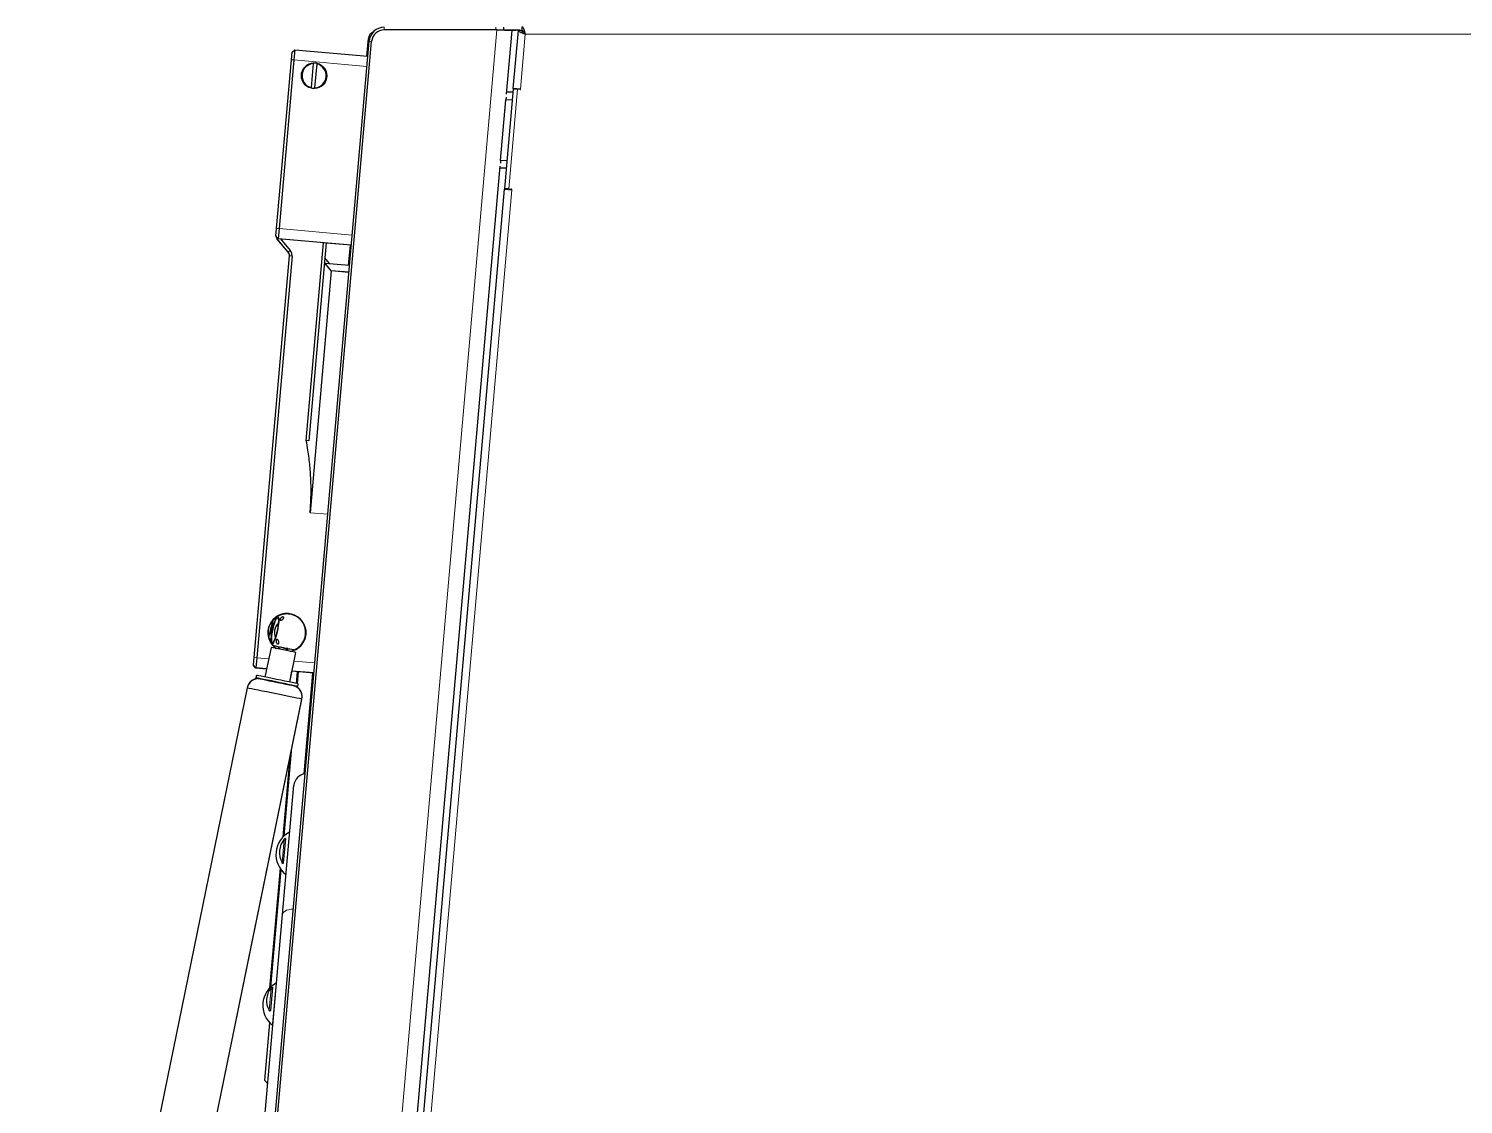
# Model space of a CAD drawing. Header units: millimetres. Extents: x -218071 to -203542, y 15363 to 51382.
# Drawn here: x -218069.1 to -218012.3, y 50867.7 to 50910.3 of the extents above; entities that cross this region are included whole.
import ezdxf

# ---------------------------------------------------------------- set-up
doc = ezdxf.new("R2010")
doc.units = ezdxf.units.MM
doc.header["$LTSCALE"] = 4
doc.layers.add('TPF-EQUIPEMENT', color=7, linetype='Continuous')

msp = doc.modelspace()

# ---------------------------------------------------------------- linework, layer by layer
at = {"layer": 'TPF-EQUIPEMENT', "color": 8, "linetype": 'Continuous', "lineweight": 18}
for p, q in [((-218057.666, 50829.426), (-218050.594, 50910.261)), ((-218055.054, 50910.261), (-218055.054, 50910.361)), ((-218050.634, 50910.261), (-218050.634, 50910.361)), ((-218049.693, 50910.231), (-218049.69, 50910.261)), ((-218055.552, 50909.805), (-218055.652, 50909.813)), ((-218049.659, 50907.919), (-218049.469, 50910.087)), ((-218049.469, 50910.087), (-217955.169, 50910.087)), ((-218058.628, 50909.068), (-218058.728, 50909.077)), ((-218055.739, 50908.815), (-218058.628, 50909.068)), ((-218049.78, 50907.91), (-218050.126, 50903.965)), ((-218049.895, 50907.92), (-218049.893, 50907.94)), ((-218049.993, 50907.492), (-218050.239, 50907.492)), ((-218050.203, 50905.092), (-218050.449, 50905.092)), ((-218056.512, 50829.592), (-218050.008, 50903.934)), ((-218050.242, 50903.955), (-218050.24, 50903.975)), ((-218059.212, 50902.393), (-218059.312, 50902.402)), ((-218059.212, 50902.393), (-218056.323, 50902.141)), ((-218059.285, 50901.985), (-218059.29, 50901.981)), ((-218059.262, 50902.013), (-218059.289, 50901.99)), ((-218058.846, 50901.462), (-218058.851, 50901.458)), ((-218058.773, 50901.531), (-218058.85, 50901.467)), ((-218058.704, 50901.312), (-218058.804, 50901.321)), ((-218057.424, 50901.033), (-218057.15, 50900.717)), ((-218056.453, 50900.656), (-218057.15, 50900.717)), ((-218057.29, 50891.087), (-218057.988, 50891.148)), ((-218060.096, 50885.406), (-218060.196, 50885.414)), ((-218060.096, 50885.406), (-218059.628, 50885.365)), ((-218058.625, 50885.277), (-218057.805, 50885.205)), ((-218058.49, 50884.382), (-218058.449, 50884.851)), ((-218058.501, 50884.25), (-218058.5, 50884.267)), ((-218059.016, 50878.365), (-218058.71, 50881.861)), ((-218058.954, 50876.838), (-218058.807, 50878.512)), ((-218059.099, 50877.302), (-218059.017, 50878.23)), ((-218059.539, 50872.388), (-218059.134, 50877.019)), ((-218059.61, 50871.458), (-218059.533, 50872.332)), ((-218059.472, 50870.918), (-218059.33, 50872.535)), ((-218059.477, 50870.861), (-218059.472, 50870.918))]:
    msp.add_line(p, q, dxfattribs=at)
at = {"layer": 'TPF-EQUIPEMENT', "color": 7, "linetype": 'Continuous', "lineweight": 25}
for p, q in [((-218050.594, 50910.261), (-218055.054, 50910.261)), ((-218050.594, 50910.261), (-218049.994, 50910.235)), ((-218050.594, 50910.261), (-218050.292, 50910.261)), ((-218050.334, 50910.361), (-218050.334, 50910.261)), ((-218050.292, 50910.261), (-218049.994, 50910.235)), ((-218050.292, 50910.261), (-218049.69, 50910.261)), ((-218050.214, 50907.715), (-218049.994, 50910.235)), ((-218049.994, 50910.235), (-218049.69, 50910.261)), ((-218049.758, 50910.236), (-218049.958, 50907.945)), ((-218049.608, 50910.223), (-218049.758, 50910.236)), ((-218049.69, 50910.261), (-218049.684, 50910.261)), ((-218049.655, 50910.227), (-218049.684, 50910.261)), ((-218049.593, 50910.237), (-218049.593, 50910.387)), ((-218062.642, 50829.913), (-218055.652, 50909.813)), ((-218062.537, 50829.97), (-218055.552, 50909.805)), ((-218055.741, 50909.217), (-218055.679, 50909.922)), ((-218059.312, 50902.402), (-218058.728, 50909.077)), ((-218058.628, 50909.068), (-218059.212, 50902.393)), ((-218058.728, 50909.077), (-218058.702, 50909.375)), ((-218058.702, 50909.375), (-218058.593, 50909.466)), ((-218058.593, 50909.466), (-218058.628, 50909.068)), ((-218058.593, 50909.466), (-218055.704, 50909.214)), ((-218057.863, 50908.925), (-218057.945, 50907.98)), ((-218057.861, 50908.945), (-218057.863, 50908.925)), ((-218057.796, 50907.967), (-218057.713, 50908.912)), ((-218057.713, 50908.912), (-218057.712, 50908.932)), ((-218057.945, 50907.98), (-218057.947, 50907.96)), ((-218057.798, 50907.947), (-218057.796, 50907.967)), ((-218049.955, 50907.925), (-218050.3, 50903.98)), ((-218049.659, 50907.919), (-218049.958, 50907.945)), ((-218049.955, 50907.925), (-218049.78, 50907.91)), ((-218049.671, 50907.9), (-218049.78, 50907.91)), ((-218049.66, 50907.909), (-218049.659, 50907.919)), ((-218050.449, 50905.092), (-218050.239, 50907.492)), ((-218050.23, 50907.597), (-218050.239, 50907.492)), ((-218049.966, 50907.792), (-218050.207, 50907.792)), ((-218050.449, 50905.092), (-218050.458, 50904.987)), ((-218057.063, 50829.426), (-218050.463, 50904.868)), ((-218050.229, 50904.792), (-218050.47, 50904.792)), ((-218050.307, 50903.96), (-218056.824, 50829.47)), ((-218050.307, 50903.96), (-218050.008, 50903.934)), ((-218050.126, 50903.965), (-218050.3, 50903.98)), ((-218050.126, 50903.965), (-218050.016, 50903.955)), ((-218050.008, 50903.934), (-218050.007, 50903.944)), ((-218059.338, 50902.103), (-218059.312, 50902.402)), ((-218059.212, 50902.393), (-218059.247, 50901.995)), ((-218059.339, 50902.094), (-218059.338, 50902.103)), ((-218059.334, 50902.088), (-218059.339, 50902.094)), ((-218059.247, 50901.995), (-218059.338, 50902.103)), ((-218058.851, 50901.458), (-218059.29, 50901.981)), ((-218058.85, 50901.467), (-218059.289, 50901.99)), ((-218056.358, 50901.742), (-218059.247, 50901.995)), ((-218059.156, 50901.987), (-218058.773, 50901.531)), ((-218058.138, 50894.014), (-218057.454, 50901.838)), ((-218057.354, 50901.829), (-218058.04, 50893.992)), ((-218056.359, 50901.733), (-218057.355, 50901.821)), ((-218056.464, 50900.948), (-218056.395, 50901.737)), ((-218060.196, 50885.414), (-218058.804, 50901.321)), ((-218058.704, 50901.312), (-218060.096, 50885.406)), ((-218057.149, 50900.729), (-218057.422, 50901.054)), ((-218057.225, 50901.015), (-218057.407, 50901.232)), ((-218057.403, 50901.03), (-218056.428, 50900.945)), ((-218057.15, 50900.717), (-218057.988, 50891.148)), ((-218057.149, 50900.729), (-218057.15, 50900.717)), ((-218056.452, 50900.668), (-218057.149, 50900.729)), ((-218058.04, 50893.992), (-218058.138, 50894.014)), ((-218059.442, 50886.93), (-218059.339, 50886.959)), ((-218059.534, 50885.821), (-218059.775, 50884.646)), ((-218059.53, 50886.108), (-218059.627, 50886.202)), ((-218059.157, 50885.745), (-218059.277, 50885.861)), ((-218058.792, 50885.762), (-218058.981, 50885.709)), ((-218060.222, 50885.116), (-218060.196, 50885.414)), ((-218060.096, 50885.406), (-218060.131, 50885.007)), ((-218058.795, 50884.445), (-218058.555, 50885.62)), ((-218060.223, 50885.107), (-218060.222, 50885.116)), ((-218060.132, 50884.999), (-218060.223, 50885.107)), ((-218060.131, 50885.007), (-218060.222, 50885.116)), ((-218060.132, 50884.615), (-218060.134, 50884.607)), ((-218060.134, 50884.607), (-218060.091, 50884.585)), ((-218060.113, 50884.714), (-218060.133, 50884.616)), ((-218060.133, 50884.616), (-218060.078, 50884.588)), ((-218060.131, 50885.007), (-218060.132, 50884.999)), ((-218059.71, 50884.962), (-218060.132, 50884.999)), ((-218059.708, 50884.97), (-218060.131, 50885.007)), ((-218058.794, 50884.445), (-218058.705, 50884.882)), ((-218057.84, 50884.807), (-218058.706, 50884.883)), ((-218057.84, 50884.798), (-218058.706, 50884.874)), ((-218058.494, 50884.855), (-218058.535, 50884.391)), ((-218058.226, 50880.811), (-218057.877, 50884.801)), ((-218060.476, 50884.214), (-218069.127, 50841.937)), ((-218058.54, 50884.273), (-218058.478, 50884.277)), ((-218058.54, 50884.264), (-218058.478, 50884.268)), ((-218058.478, 50884.268), (-218058.458, 50884.366)), ((-218058.477, 50884.277), (-218058.457, 50884.375)), ((-218058.458, 50884.366), (-218058.459, 50884.366)), ((-218066.972, 50841.487), (-218058.321, 50883.764)), ((-218066.971, 50841.496), (-218058.32, 50883.773)), ((-218058.321, 50883.764), (-218058.322, 50883.764)), ((-218058.321, 50883.764), (-218058.318, 50883.776)), ((-218058.79, 50881.47), (-218059.066, 50878.316)), ((-218059.077, 50875.251), (-218058.63, 50880.364)), ((-218058.965, 50878.251), (-218059.05, 50877.287)), ((-218059.175, 50877.077), (-218059.589, 50872.338)), ((-218061.094, 50852.203), (-218059.077, 50875.251)), ((-218059.481, 50872.363), (-218059.56, 50871.454)), ((-218059.589, 50870.963), (-218059.788, 50868.695)), ((-218059.788, 50868.695), (-218059.664, 50868.547))]:
    msp.add_line(p, q, dxfattribs=at)
at = {"layer": 'TPF-EQUIPEMENT', "color": 7, "linetype": 'Continuous', "lineweight": 25, "flags": 128}
for points in [[(-218059.284, 50887.034), (-218059.266, 50887.046), (-218059.248, 50887.03), (-218059.232, 50886.957), (-218059.232, 50886.832), (-218059.249, 50886.67), (-218059.28, 50886.49), (-218059.322, 50886.311), (-218059.37, 50886.153), (-218059.419, 50886.035), (-218059.463, 50885.97), (-218059.498, 50885.964), (-218059.518, 50886.02), (-218059.523, 50886.129), (-218059.512, 50886.281), (-218059.485, 50886.458), (-218059.446, 50886.64), (-218059.399, 50886.806), (-218059.35, 50886.938), (-218059.304, 50887.021), (-218059.304, 50887.021)], [(-218059.477, 50886.013), (-218059.497, 50886.035), (-218059.507, 50886.093), (-218059.509, 50886.18), (-218059.5, 50886.292), (-218059.482, 50886.419), (-218059.456, 50886.553), (-218059.425, 50886.682), (-218059.39, 50886.799), (-218059.354, 50886.893), (-218059.319, 50886.958), (-218059.289, 50886.99), (-218059.266, 50886.986), (-218059.251, 50886.945), (-218059.245, 50886.872), (-218059.248, 50886.771), (-218059.262, 50886.651), (-218059.284, 50886.519), (-218059.313, 50886.387), (-218059.346, 50886.262), (-218059.382, 50886.156), (-218059.418, 50886.075), (-218059.45, 50886.026), (-218059.477, 50886.013)], [(-218059.523, 50886.285), (-218059.534, 50886.41), (-218059.515, 50886.561)], [(-218059.515, 50886.561), (-218059.46, 50886.702), (-218059.405, 50886.789)], [(-218058.157, 50886.34), (-218058.189, 50886.181), (-218058.214, 50886.114)], [(-218058.184, 50886.613), (-218058.161, 50886.502), (-218058.157, 50886.34)], [(-218058.555, 50885.62), (-218058.557, 50885.621), (-218058.588, 50885.627), (-218058.652, 50885.641), (-218058.746, 50885.66), (-218058.862, 50885.684), (-218058.991, 50885.711), (-218059.125, 50885.738), (-218059.252, 50885.764), (-218059.364, 50885.787), (-218059.452, 50885.805), (-218059.51, 50885.816), (-218059.534, 50885.821), (-218059.534, 50885.821)], [(-218059.439, 50885.894), (-218059.439, 50885.894), (-218059.417, 50885.89), (-218059.361, 50885.878), (-218059.274, 50885.861), (-218059.166, 50885.839), (-218059.046, 50885.814), (-218058.923, 50885.789), (-218058.81, 50885.766), (-218058.716, 50885.747), (-218058.65, 50885.733), (-218058.617, 50885.726), (-218058.614, 50885.725)], [(-218058.864, 50885.777), (-218058.985, 50885.781), (-218059.129, 50885.817)], [(-218060.104, 50884.601), (-218060.132, 50884.607), (-218060.134, 50884.607)], [(-218058.478, 50884.277), (-218058.487, 50884.279), (-218058.531, 50884.288), (-218058.608, 50884.305), (-218058.717, 50884.327), (-218058.85, 50884.355), (-218059.004, 50884.386), (-218059.171, 50884.42), (-218059.344, 50884.456), (-218059.515, 50884.491), (-218059.677, 50884.524), (-218059.823, 50884.553), (-218059.946, 50884.578), (-218060.041, 50884.598), (-218060.104, 50884.61), (-218060.132, 50884.615), (-218060.133, 50884.616)], [(-218058.457, 50884.375), (-218058.467, 50884.377), (-218058.511, 50884.386), (-218058.588, 50884.403), (-218058.696, 50884.425), (-218058.83, 50884.453), (-218058.984, 50884.484), (-218059.151, 50884.518), (-218059.324, 50884.554), (-218059.495, 50884.589), (-218059.657, 50884.622), (-218059.802, 50884.651), (-218059.926, 50884.676), (-218060.021, 50884.695), (-218060.084, 50884.708), (-218060.112, 50884.713), (-218060.113, 50884.714)], [(-218058.54, 50884.273), (-218058.557, 50884.277), (-218058.61, 50884.288), (-218058.696, 50884.306), (-218058.81, 50884.33), (-218058.948, 50884.358), (-218059.102, 50884.39), (-218059.267, 50884.423), (-218059.433, 50884.457), (-218059.593, 50884.49), (-218059.74, 50884.52), (-218059.867, 50884.546), (-218059.967, 50884.566), (-218060.037, 50884.58), (-218060.073, 50884.587), (-218060.078, 50884.588)], [(-218058.32, 50883.773), (-218058.322, 50883.773), (-218058.352, 50883.78), (-218058.414, 50883.793), (-218058.509, 50883.812), (-218058.632, 50883.838), (-218058.779, 50883.868), (-218058.947, 50883.903), (-218059.129, 50883.94), (-218059.319, 50883.979), (-218059.512, 50884.019), (-218059.702, 50884.058), (-218059.882, 50884.094), (-218060.046, 50884.128), (-218060.189, 50884.157), (-218060.307, 50884.18), (-218060.396, 50884.198), (-218060.453, 50884.209), (-218060.475, 50884.214), (-218060.476, 50884.214)], [(-218058.54, 50884.264), (-218058.543, 50884.265), (-218058.548, 50884.266)], [(-218058.478, 50884.268), (-218058.486, 50884.27), (-218058.51, 50884.275)]]:
    msp.add_lwpolyline(points, dxfattribs=at)
at = {"layer": 'TPF-EQUIPEMENT', "color": 8, "linetype": 'Continuous', "lineweight": 18, "flags": 128}
msp.add_lwpolyline([(-218058.657, 50875.459), (-218058.75, 50875.454), (-218058.838, 50875.438), (-218058.916, 50875.414), (-218058.981, 50875.382), (-218059.031, 50875.343), (-218059.063, 50875.299), (-218059.077, 50875.251)], dxfattribs=at)
at = {"layer": 'TPF-EQUIPEMENT', "color": 7, "linetype": 'Continuous', "lineweight": 25}
msp.add_circle((-218057.829, 50908.446), 0.505, dxfattribs=at)
for centre, radius, start, end in [((-218055.38, 50909.896), 0.3, 111.1086, 175), ((-218055.054, 50909.761), 0.6, 90, 175), ((-218055.054, 50909.761), 0.5, 90, 175), ((-218057.829, 50908.446), 0.5, 93.6269, 256.3731), ((-218057.829, 50908.446), 0.48, 93.9893, 256.0107), ((-218057.829, 50908.446), 0.5, 76.3731, 93.6269), ((-218057.829, 50908.446), 0.5, 273.6269, 76.3731), ((-218057.829, 50908.446), 0.48, 273.9893, 76.0107), ((-218057.829, 50908.446), 0.5, 256.3731, 273.6269), ((-218049.67, 50907.91), 0.01, 265, 355), ((-218050.017, 50903.945), 0.01, 355, 85), ((-218059.137, 50902.11), 0.2, 184.4516, 220), ((-218059.136, 50902.118), 0.2, 185.4088, 220), ((-218059.004, 50901.33), 0.2, 355, 40), ((-218059.003, 50901.338), 0.2, 355, 40), ((-218059.003, 50901.338), 0.3, 355, 40), ((-218058.904, 50886.406), 0.755, 17.0048, 175), ((-218058.904, 50886.406), 0.75, 118.2391, 195.3435), ((-218058.904, 50886.406), 0.755, 175, 236.1269), ((-218058.904, 50886.406), 0.5, 133.5243, 203.306), ((-218058.904, 50886.406), 0.755, 280.7438, 15.6856), ((-218058.904, 50886.406), 0.75, 196.5727, 237.0733), ((-218058.904, 50886.406), 0.75, 279.7973, 303.0637), ((-218060.047, 50884.147), 0.433, 94.1045, 172.3301), ((-218058.738, 50883.879), 0.433, 352.8124, 62.7662), ((-218058.132, 50880.32), 0.5, 96.537, 175), ((-218058.34, 50877.628), 1, 117.8339, 232.1661), ((-218058.803, 50878.503), 0.01, 355, 117.8339), ((-218058.351, 50877.704), 0.848, 141.7134, 208.2866), ((-218058.948, 50876.846), 0.01, 232.1661, 355), ((-218058.863, 50871.651), 1, 117.8339, 232.1661), ((-218058.95, 50871.84), 0.763, 139.8626, 210.1374), ((-218059.326, 50872.526), 0.01, 355, 117.8339), ((-218059.471, 50870.869), 0.01, 232.1661, 355)]:
    msp.add_arc(centre, radius, start, end, dxfattribs=at)
msp.add_ellipse((-218055.38, 50909.896), major_axis=(0.299, -0.026), ratio=0.454589, start_param=2.455227, end_param=3.141593, dxfattribs=at)
for points in [[(-218049.469, 50910.087), (-218049.508, 50910.101), (-218049.584, 50910.128), (-218049.68, 50910.167), (-218049.747, 50910.204), (-218049.754, 50910.226), (-218049.758, 50910.236)], [(-218049.469, 50910.087), (-218049.488, 50910.099), (-218049.526, 50910.123), (-218049.572, 50910.158), (-218049.604, 50910.192), (-218049.607, 50910.213), (-218049.608, 50910.223)]]:
    msp.add_open_spline(points, degree=3, dxfattribs=at)
for points, knots in [([(-218049.593, 50910.387), (-218049.584, 50910.383), (-218049.566, 50910.376), (-218049.538, 50910.321), (-218049.511, 50910.24), (-218049.488, 50910.157), (-218049.474, 50910.104), (-218049.469, 50910.087)], [0, 0, 0, 0, 0.222009, 0.444044, 0.666078, 0.888113, 1, 1, 1, 1]), ([(-218049.593, 50910.237), (-218049.583, 50910.235), (-218049.563, 50910.23), (-218049.533, 50910.198), (-218049.503, 50910.15), (-218049.482, 50910.11), (-218049.471, 50910.089), (-218049.469, 50910.087)], [0, 0, 0, 0, 0.24293, 0.485859, 0.728697, 0.971534, 1, 1, 1, 1]), ([(-218057.988, 50891.148), (-218057.973, 50891.353), (-218057.945, 50891.762), (-218057.95, 50892.381), (-218057.991, 50893.001), (-218058.057, 50893.547), (-218058.115, 50893.883), (-218058.138, 50894.014)], [0, 0, 0, 0, 0.213741, 0.427487, 0.644329, 0.861185, 1, 1, 1, 1]), ([(-218059.627, 50886.202), (-218059.597, 50886.321), (-218059.535, 50886.564), (-218059.473, 50886.806), (-218059.442, 50886.93)], [0, 0, 0, 0, 0.491212, 1, 1, 1, 1]), ([(-218058.178, 50886.265), (-218058.171, 50886.319), (-218058.161, 50886.393), (-218058.169, 50886.504), (-218058.187, 50886.597), (-218058.224, 50886.705), (-218058.282, 50886.812), (-218058.361, 50886.913), (-218058.461, 50887.004), (-218058.582, 50887.077), (-218058.719, 50887.127), (-218058.87, 50887.15), (-218059.022, 50887.141), (-218059.164, 50887.105), (-218059.246, 50887.06), (-218059.286, 50887.039)], [0, 0, 0, 0, 0.094154, 0.131943, 0.194931, 0.260932, 0.332397, 0.407901, 0.48696, 0.569265, 0.654724, 0.743474, 0.835973, 0.92045, 1, 1, 1, 1]), ([(-218059.161, 50886.896), (-218059.163, 50886.897), (-218059.169, 50886.9), (-218059.175, 50886.909), (-218059.179, 50886.926), (-218059.173, 50886.953), (-218059.154, 50886.982), (-218059.127, 50887.005), (-218059.101, 50887.019), (-218059.081, 50887.025), (-218059.064, 50887.026), (-218059.05, 50887.024), (-218059.039, 50887.019), (-218059.032, 50887.009), (-218059.031, 50886.992), (-218059.042, 50886.968), (-218059.064, 50886.94), (-218059.092, 50886.916), (-218059.117, 50886.9), (-218059.136, 50886.894), (-218059.15, 50886.892), (-218059.157, 50886.895), (-218059.161, 50886.896)], [0, 0, 0, 0, 0.015581, 0.050565, 0.091991, 0.171789, 0.270714, 0.346456, 0.398728, 0.436661, 0.465498, 0.496786, 0.527957, 0.566182, 0.617102, 0.691524, 0.779168, 0.862956, 0.914857, 0.94808, 0.974032, 1, 1, 1, 1]), ([(-218058.618, 50885.726), (-218058.583, 50885.741), (-218058.506, 50885.776), (-218058.405, 50885.855), (-218058.32, 50885.946), (-218058.261, 50886.036), (-218058.21, 50886.139), (-218058.19, 50886.216), (-218058.178, 50886.265)], [0, 0, 0, 0, 0.155424, 0.347814, 0.528787, 0.668483, 0.792254, 1, 1, 1, 1]), ([(-218059.502, 50885.973), (-218059.485, 50885.948), (-218059.465, 50885.918), (-218059.438, 50885.894), (-218059.433, 50885.89)], [0, 0, 0, 0, 0.832018, 1, 1, 1, 1]), ([(-218059.307, 50885.989), (-218059.31, 50885.994), (-218059.322, 50886.01), (-218059.335, 50886.043), (-218059.338, 50886.082), (-218059.331, 50886.112), (-218059.319, 50886.128), (-218059.307, 50886.134), (-218059.296, 50886.135), (-218059.284, 50886.131), (-218059.271, 50886.121), (-218059.255, 50886.104), (-218059.237, 50886.075), (-218059.224, 50886.037), (-218059.219, 50886.001), (-218059.225, 50885.976), (-218059.235, 50885.963), (-218059.246, 50885.957), (-218059.259, 50885.957), (-218059.275, 50885.962), (-218059.292, 50885.973), (-218059.301, 50885.983), (-218059.307, 50885.989)], [0, 0, 0, 0, 0.034193, 0.115041, 0.214864, 0.287953, 0.332497, 0.362374, 0.386633, 0.410858, 0.43993, 0.480805, 0.542063, 0.632576, 0.720746, 0.782804, 0.826342, 0.855758, 0.885501, 0.920293, 0.954848, 1, 1, 1, 1]), ([(-218060.07, 50884.587), (-218060.084, 50884.586), (-218060.135, 50884.584), (-218060.222, 50884.556), (-218060.322, 50884.497), (-218060.402, 50884.411), (-218060.457, 50884.314), (-218060.468, 50884.244), (-218060.473, 50884.213)], [0, 0, 0, 0, 0.071535, 0.25656, 0.452086, 0.64795, 0.843829, 1, 1, 1, 1]), ([(-218058.324, 50883.773), (-218058.316, 50883.8), (-218058.299, 50883.864), (-218058.308, 50883.972), (-218058.345, 50884.084), (-218058.412, 50884.181), (-218058.485, 50884.246), (-218058.537, 50884.27), (-218058.553, 50884.278)], [0, 0, 0, 0, 0.136606, 0.330413, 0.524221, 0.718033, 0.911857, 1, 1, 1, 1]), ([(-218059.017, 50878.23), (-218059.01, 50878.238), (-218059.001, 50878.25), (-218058.986, 50878.26), (-218058.979, 50878.265), (-218058.973, 50878.266), (-218058.968, 50878.265), (-218058.965, 50878.26), (-218058.965, 50878.254), (-218058.965, 50878.251)], [0, 0, 0, 0, 0.334961, 0.443033, 0.551969, 0.635663, 0.719311, 0.833198, 1, 1, 1, 1]), ([(-218059.05, 50877.287), (-218059.05, 50877.282), (-218059.051, 50877.275), (-218059.055, 50877.268), (-218059.06, 50877.265), (-218059.066, 50877.265), (-218059.073, 50877.268), (-218059.083, 50877.277), (-218059.092, 50877.29), (-218059.097, 50877.299), (-218059.099, 50877.302)], [0, 0, 0, 0, 0.162591, 0.272732, 0.360768, 0.449106, 0.532458, 0.668131, 0.902571, 1, 1, 1, 1]), ([(-218059.533, 50872.332), (-218059.526, 50872.34), (-218059.517, 50872.351), (-218059.502, 50872.363), (-218059.495, 50872.368), (-218059.489, 50872.371), (-218059.484, 50872.371), (-218059.481, 50872.369), (-218059.481, 50872.365), (-218059.481, 50872.363)], [0, 0, 0, 0, 0.334961, 0.443033, 0.551969, 0.635663, 0.719311, 0.833198, 1, 1, 1, 1]), ([(-218059.56, 50871.454), (-218059.561, 50871.449), (-218059.562, 50871.441), (-218059.566, 50871.432), (-218059.571, 50871.427), (-218059.577, 50871.426), (-218059.584, 50871.428), (-218059.594, 50871.435), (-218059.603, 50871.446), (-218059.608, 50871.455), (-218059.61, 50871.458)], [0, 0, 0, 0, 0.162591, 0.272732, 0.360768, 0.449106, 0.532458, 0.668131, 0.902571, 1, 1, 1, 1])]:
    msp.add_open_spline(points, degree=3, knots=knots, dxfattribs=at)

doc.saveas('drawing.dxf')
